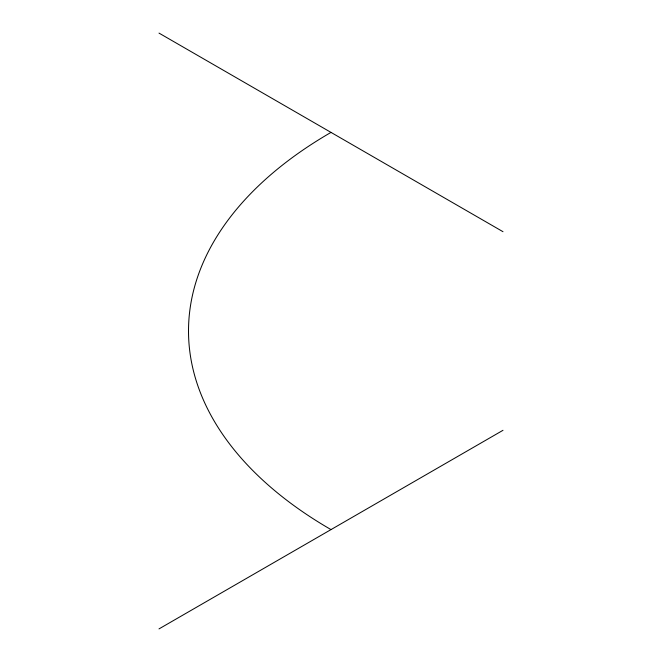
<?xml version="1.0" encoding="UTF-8"?>
<svg xmlns="http://www.w3.org/2000/svg" width="662" height="662" viewBox="0 0 662 662"><rect width="100%" height="100%" fill="white"/><g stroke="black" fill="none" stroke-linecap="round" stroke-linejoin="round"><path stroke-width="0.99" d="M159.004 628.9L502.996 430.3M159.004 33.1L502.996 231.7M331 529.6A486.471 280.862 0 0 1 331 132.4"/></g></svg>
